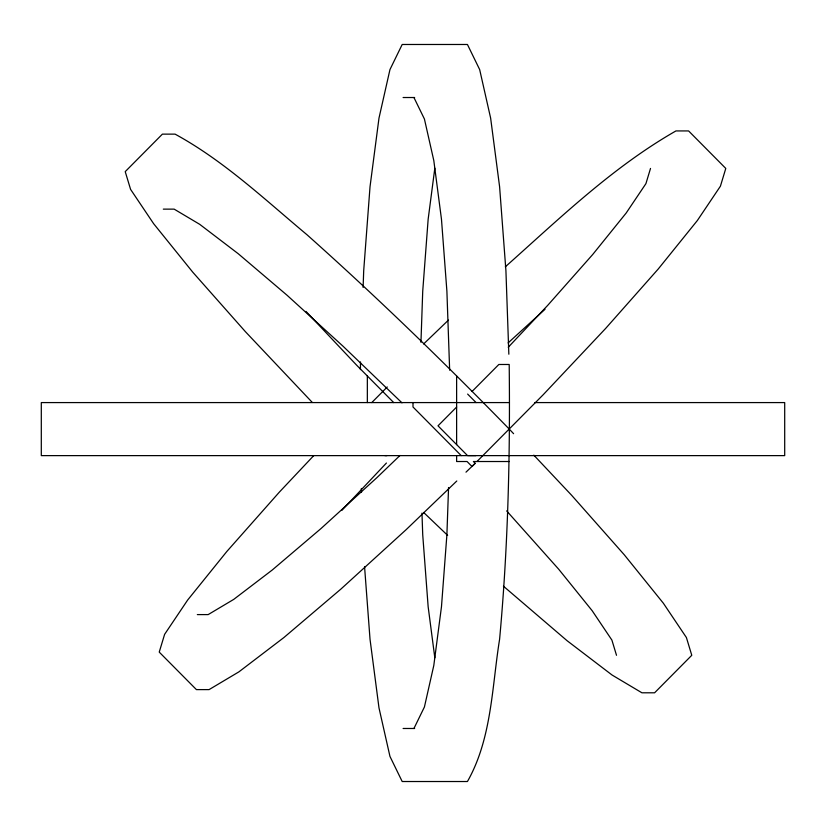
<?xml version="1.0" encoding="UTF-8"?>
<svg xmlns="http://www.w3.org/2000/svg" width="826" height="826" viewBox="0 0 826 826"><rect width="100%" height="100%" fill="white"/><g stroke="black" fill="none" stroke-linecap="round" stroke-linejoin="round"><path stroke-width="1.24" d="M360.508 361.912L360.415 369.594M363.11 287.448L363.698 270.752L370.027 186.728L378.989 118.108L389.955 69.591L402.19 44.48L467.433 44.48L479.669 69.591L490.634 118.108L499.596 186.728L505.925 270.752L508.847 354.209M420.95 342.305L422.726 291.227L428.147 219.282L434.817 168.215M448.559 487.516L446.897 534.773L441.476 606.718L433.805 665.446L424.419 706.984L413.94 728.48M472.018 391.514L498.832 364.483L509.198 364.483C510.261 456.179 508 547.937 499.596 639.272C491.914 686.922 491.852 738.516 467.433 781.52L402.19 781.52L389.955 756.409L378.989 707.892L370.027 639.272L364.565 566.698M650.516 168.432L645.922 183.64L626.191 213.005L592.676 254.542L547.659 305.413L508.238 347.271M313.673 455.694L279.374 492.1L226.799 551.52L187.657 600.037L164.611 634.347L159.232 652.106L196.412 689.607L209.081 689.607L238.921 671.848L283.907 637.538L340.962 589.021L406.206 529.6L456.799 481M341.737 510.478L386.423 463.035M371.772 402.582L387.26 386.96M456.623 407.053L438.007 425.824L467.547 455.622M509.198 461.517L473.391 461.517L475.187 463.324L472.018 466.525L467.062 461.517L456.623 461.517L456.623 455.622M476.984 461.517L543.219 394.714L605.644 328.438L658.229 269.018L697.371 220.501L720.417 186.191L725.786 168.432L688.605 130.931L675.947 130.931C612.531 167.151 559.522 218.529 505.295 266.829M423.635 343.957L448.466 320.096M399.99 455.467L376.924 477.624L321.066 528.495L272.219 570.033L233.717 599.397L208.173 614.596L197.331 614.596M465.988 472.162L475.187 463.324M508.104 342.914L545.015 309.285M403.098 97.52L414.642 97.52M163.311 209.133L174.152 209.133L199.706 224.331L238.208 253.706L287.056 295.243L342.914 346.104L401.973 402.84M509.198 402.582L41.3 402.582L41.3 455.622L784.7 455.622L784.7 402.582L534.814 402.582M403.098 728.48L414.642 728.48M468.27 455.601L475.921 455.601M384.854 455.601L386.981 455.601M447.64 535.382L423.645 512.471M503.426 586.192L567.111 640.728L612.087 675.038L641.926 692.797L654.595 692.797L691.775 655.297L686.406 637.538L663.361 603.228L624.208 554.711L571.633 495.29L533.823 455.157M467.63 394.074L476.075 402.582M461.218 455.622L413 406.991L413 402.582M393.713 402.582L356.791 365.34L305.971 311.402M312.3 402.448L245.363 331.629L192.788 272.208L153.636 223.691L130.591 189.391L125.222 171.632L162.402 134.132L175.071 134.132C223.867 160.75 264.557 199.303 306.942 234.708C376.759 296.937 443.934 362.056 509.198 429.024L513.596 433.691M506.637 510.881L558.665 569.186L592.18 610.724L611.901 640.098L616.506 655.297M413.94 97.52L424.419 119.016L433.805 160.554L441.476 219.282L446.897 291.227L449.654 370.193M434.817 657.785L428.147 606.718L422.726 534.773L421.972 513.122M361.365 488.476L361.499 492.327M456.623 375.985L456.623 444.595M367.343 375.985L367.343 402.582"/></g></svg>
